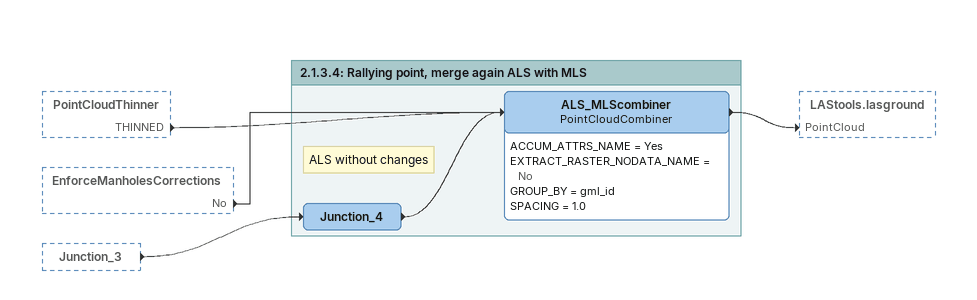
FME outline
PointCloudThinner [outside]
    THINNED -> ALS_MLScombiner
EnforceManholesCorrections [outside]
    No -> ALS_MLScombiner
Junction_3 [outside]
    -> Junction_4

Bookmark: 2.1.3.4: Rallying point, merge again ALS with MLS
Note: ALS without changes
Junction_4
    -> ALS_MLScombiner
ALS_MLScombiner: PointCloudCombiner
    ACCUM_ATTRS_NAME = Yes
    EXTRACT_RASTER_NODATA_NAME = No
    GROUP_BY = gml_id
    SPACING = 1.0
    -> LAStools.lasground [PointCloud]
